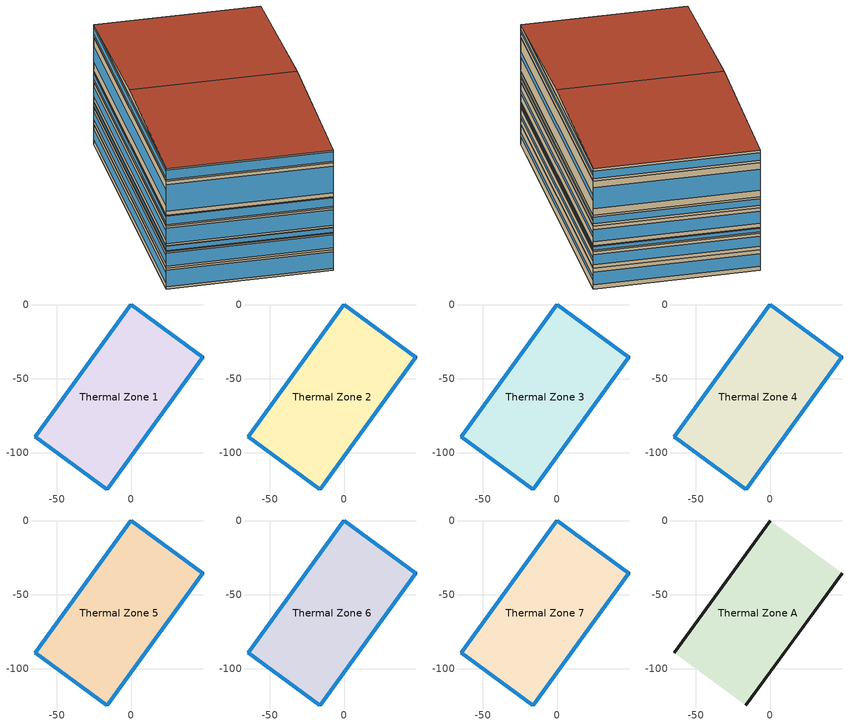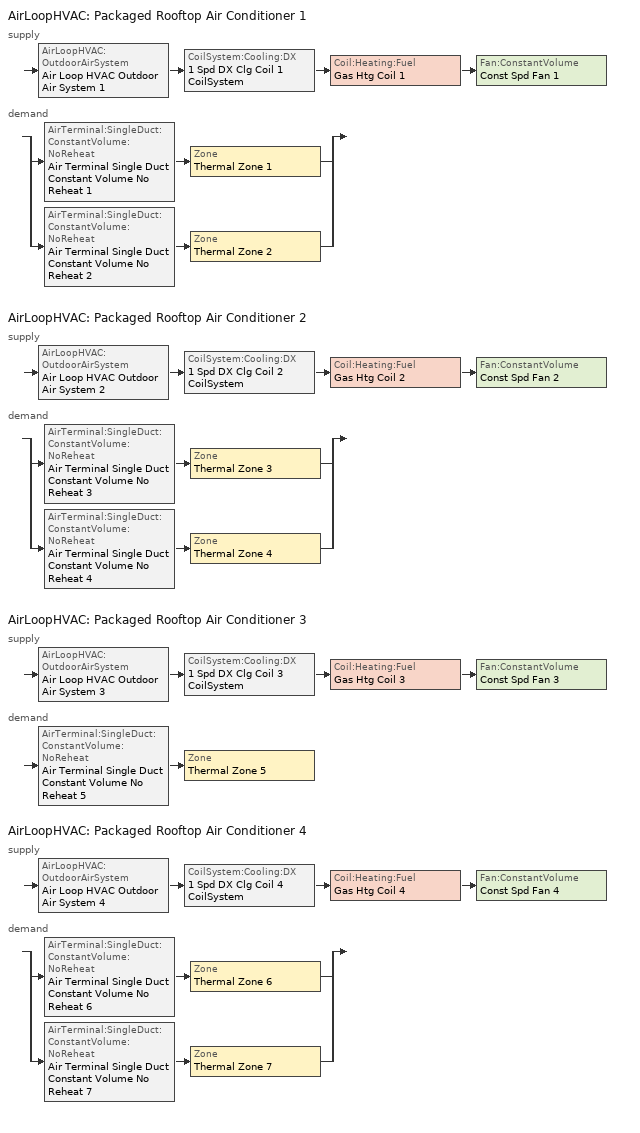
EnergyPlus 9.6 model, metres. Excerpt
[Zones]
Thermal Zone 1
 floor ground (ExtSlabCarpet): 0,0 48.63,-35.33 -16.22,-124.59 -64.85,-89.26 z0
 wall outside (Ext Wall): -16.22,-124.59 48.63,-35.33 0,0 -64.85,-89.26 -16.22,-124.59 z0:8.26
 window (Ext Window): -16.21,-124.58 48.62,-35.34 z3.51:4.75; -0.01,-0.01 -64.84,-89.25 z2.31:5.95; 48.62,-35.33 0.01,-0.01 z1.61:6.65; -64.84,-89.26 -16.23,-124.58 z0.91:7.35
Thermal Zone 2
 floor to Thermal Zone 1 (Interior Floor): 0,0 48.63,-35.33 -16.22,-124.59 -64.85,-89.26 z8.26
 wall outside (Ext Wall): -16.22,-124.59 48.63,-35.33 0,0 -64.85,-89.26 -16.22,-124.59 z8.26:14.84
 window (Ext Window): -16.21,-124.58 48.62,-35.34 z11.06:12.04; -0.01,-0.01 -64.84,-89.25 z10.1:13; 48.62,-35.33 0.01,-0.01 z9.54:13.56; -64.84,-89.26 -16.23,-124.58 z8.98:14.12
Thermal Zone 3
 floor to Thermal Zone 2 (Interior Floor): 0,0 48.63,-35.33 -16.22,-124.59 -64.85,-89.26 z14.84
 wall outside (Ext Wall): -16.22,-124.59 48.63,-35.33 0,0 -64.85,-89.26 -16.22,-124.59 z14.84:17.13
 window (Ext Window): -16.21,-124.58 48.62,-35.34 z15.81:16.16; -0.01,-0.01 -64.84,-89.25 z15.48:16.49; 48.62,-35.33 0.01,-0.01 z15.29:16.68; -64.84,-89.26 -16.23,-124.58 z15.09:16.88
Thermal Zone 4
 floor to Thermal Zone 3 (Interior Floor): 0,0 48.63,-35.33 -16.22,-124.59 -64.85,-89.26 z17.13
 wall outside (Ext Wall): -16.22,-124.59 48.63,-35.33 0,0 -64.85,-89.26 -16.22,-124.59 z17.13:24.98
 window (Ext Window): -16.21,-124.58 48.62,-35.34 z20.47:21.64; -0.01,-0.01 -64.84,-89.25 z19.33:22.78; 48.62,-35.33 0.01,-0.01 z18.66:23.45; -64.84,-89.26 -16.23,-124.58 z17.99:24.12
Thermal Zone 5
 floor to Thermal Zone 4 (Interior Floor): 0,0 48.63,-35.33 -16.22,-124.59 -64.85,-89.26 z24.98
 wall outside (Ext Wall): -16.22,-124.59 48.63,-35.33 0,0 -64.85,-89.26 -16.22,-124.59 z24.98:29.27
 window (Ext Window): -16.21,-124.58 48.62,-35.34 z26.8:27.45; -0.01,-0.01 -64.84,-89.25 z26.18:28.07; 48.62,-35.33 0.01,-0.01 z25.82:28.43; -64.84,-89.26 -16.23,-124.58 z25.45:28.8
Thermal Zone 6
 floor to Thermal Zone 5 (Interior Floor): 0,0 48.63,-35.33 -16.22,-124.59 -64.85,-89.26 z29.27
 wall outside (Ext Wall): -16.22,-124.59 48.63,-35.33 0,0 -64.85,-89.26 -16.22,-124.59 z29.27:42.77
 window (Ext Window): -16.21,-124.58 48.62,-35.34 z35.01:37.03; -0.01,-0.01 -64.84,-89.25 z33.05:38.99; 48.62,-35.33 0.01,-0.01 z31.9:40.14; -64.84,-89.26 -16.23,-124.58 z30.75:41.29
Thermal Zone 7
 floor to Thermal Zone 6 (Interior Floor): 0,0 48.63,-35.33 -16.22,-124.59 -64.85,-89.26 z42.77
 wall outside (Ext Wall): -16.22,-124.59 48.63,-35.33 0,0 -64.85,-89.26 -16.22,-124.59 z42.77:47.75
 window (Ext Window): -16.21,-124.58 48.62,-35.34 z44.89:45.63; -0.01,-0.01 -64.84,-89.25 z44.16:46.36; 48.62,-35.33 0.01,-0.01 z43.74:46.78; -64.84,-89.26 -16.23,-124.58 z43.32:47.2
Thermal Zone A
 floor to Thermal Zone 7 (Interior Floor): 0,0 48.63,-35.33 -16.22,-124.59 -64.85,-89.26 z47.75
 wall outside (Ext Wall): -32.42,-44.63,50.36 0,0,47.75 -64.85,-89.26,47.75; -16.22,-124.59,47.75 48.63,-35.33,47.75 16.21,-79.96,50.36
 roof outside (Ext Roof): -32.42,-44.63,50.36 16.21,-79.96,50.36 48.63,-35.33,47.75 0,0,47.75; -64.85,-89.26,47.75 -16.22,-124.59,47.75 16.21,-79.96,50.36 -32.42,-44.63,50.36
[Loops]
AirLoopHVAC 'Packaged Rooftop Air Conditioner 1'
 supply: AirLoopHVAC:OutdoorAirSystem 'Air Loop HVAC Outdoor Air System 1' > CoilSystem:Cooling:DX '1 Spd DX Clg Coil 1 CoilSystem' > Coil:Heating:Fuel 'Gas Htg Coil 1' > Fan:ConstantVolume 'Const Spd Fan 1'
 demand: split
  | AirTerminal:SingleDuct:ConstantVolume:NoReheat 'Air Terminal Single Duct Constant Volume No Reheat 1' > Zone 'Thermal Zone 1'
  | AirTerminal:SingleDuct:ConstantVolume:NoReheat 'Air Terminal Single Duct Constant Volume No Reheat 2' > Zone 'Thermal Zone 2'
AirLoopHVAC 'Packaged Rooftop Air Conditioner 2'
 supply: AirLoopHVAC:OutdoorAirSystem 'Air Loop HVAC Outdoor Air System 2' > CoilSystem:Cooling:DX '1 Spd DX Clg Coil 2 CoilSystem' > Coil:Heating:Fuel 'Gas Htg Coil 2' > Fan:ConstantVolume 'Const Spd Fan 2'
 demand: split
  | AirTerminal:SingleDuct:ConstantVolume:NoReheat 'Air Terminal Single Duct Constant Volume No Reheat 3' > Zone 'Thermal Zone 3'
  | AirTerminal:SingleDuct:ConstantVolume:NoReheat 'Air Terminal Single Duct Constant Volume No Reheat 4' > Zone 'Thermal Zone 4'
AirLoopHVAC 'Packaged Rooftop Air Conditioner 3'
 supply: AirLoopHVAC:OutdoorAirSystem 'Air Loop HVAC Outdoor Air System 3' > CoilSystem:Cooling:DX '1 Spd DX Clg Coil 3 CoilSystem' > Coil:Heating:Fuel 'Gas Htg Coil 3' > Fan:ConstantVolume 'Const Spd Fan 3'
 demand: AirTerminal:SingleDuct:ConstantVolume:NoReheat 'Air Terminal Single Duct Constant Volume No Reheat 5' > Zone 'Thermal Zone 5'
AirLoopHVAC 'Packaged Rooftop Air Conditioner 4'
 supply: AirLoopHVAC:OutdoorAirSystem 'Air Loop HVAC Outdoor Air System 4' > CoilSystem:Cooling:DX '1 Spd DX Clg Coil 4 CoilSystem' > Coil:Heating:Fuel 'Gas Htg Coil 4' > Fan:ConstantVolume 'Const Spd Fan 4'
 demand: split
  | AirTerminal:SingleDuct:ConstantVolume:NoReheat 'Air Terminal Single Duct Constant Volume No Reheat 6' > Zone 'Thermal Zone 6'
  | AirTerminal:SingleDuct:ConstantVolume:NoReheat 'Air Terminal Single Duct Constant Volume No Reheat 7' > Zone 'Thermal Zone 7'
[Building]
Building 1: North Axis {deg}=-0
[Site:Location]
Washington Dc Dulles IntL Ar: Latitude {deg}=38.98; Longitude {deg}=-77.47; Time Zone {hr}=-5; Elevation {m}=82
[SizingPeriod:DesignDay] Day of Month=21; Dry-Bulb Temperature Range Modifier Type=DefaultMultipliers; Barometric Pressure {Pa}=86790; Rain Indicator=No; Snow Indicator=No; Daylight Saving Time Indicator=No; Begin Environment Reset Mode=FullResetAtBeginEnvironment
Name | Month | Day Type | Maximum Dry-Bulb Temperature {C} | Daily Dry-Bulb Temperature Range {deltaC} | Humidity Condition Type | Wetbulb or DewPoint at Maximum Dry-Bulb {C} | Wind Speed {m/s} | Wind Direction {deg} | Solar Model Indicator | ASHRAE Clear Sky Optical Depth for Beam Irradiance (taub) | ASHRAE Clear Sky Optical Depth for Diffuse Irradiance (taud) | Enthalpy at Maximum Dry-Bulb {J/kg} | Sky Clearness
SALT-LAKE-CITY-IAP Ann Clg .4% Condns DB=>MWB | 7 | SummerDesignDay | 36.5 | 14.4 | Wetbulb | 17.1 | 5 | 340 | ASHRAETau | 0.339 | 2.366
SALT-LAKE-CITY-IAP Ann Clg .4% Condns DP=>MDB | 7 | SummerDesignDay | 22.5 | 14.4 | Dewpoint | 15.6 | 5 | 340 | ASHRAETau | 0.339 | 2.366
SALT-LAKE-CITY-IAP Ann Clg .4% Condns Enth=>MDB | 7 | SummerDesignDay | 30.8 | 14.4 | Enthalpy |  | 5 | 340 | ASHRAETau | 0.339 | 2.366 | 59300
SALT-LAKE-CITY-IAP Ann Clg .4% Condns WB=>MDB | 7 | SummerDesignDay | 31.2 | 14.4 | Wetbulb | 19 | 5 | 340 | ASHRAETau | 0.339 | 2.366
SALT-LAKE-CITY-IAP Ann Htg 99.6% Condns DB | 1 | WinterDesignDay | -12.4 | 0 | Wetbulb | -12.4 | 2.6 | 140 | ASHRAEClearSky |  |  |  | 0
SALT-LAKE-CITY-IAP Ann Htg Wind 99.6% Condns WS=>MCDB | 1 | WinterDesignDay | 6.8 | 0 | Wetbulb | 6.8 | 12.4 | 140 | ASHRAEClearSky |  |  |  | 0
SALT-LAKE-CITY-IAP Ann Hum_n 99.6% Condns DP=>MCDB | 1 | WinterDesignDay | -10.7 | 0 | Dewpoint | -16.2 | 2.6 | 140 | ASHRAEClearSky |  |  |  | 0
[Material] Thermal Absorptance=0.9
Name | Roughness | Thickness m | Conductivity W/m-K | Density kg/m3 | Specific Heat J/kg-K | Solar Absorptance | Visible Absorptance
wall concrete | MediumRough | 0.398 | 0.5 | 2243 | 837 | 0.65 | 0.65
roof concrete | MediumRough | 0.401 | 0.5 | 2243 | 837 | 0.65 | 0.65
Wall Insulation [37] | MediumRough | 0.0681 | 0.0432 | 91 | 837 | 0.5 | 0.5
Roof Insulation [25] | MediumRough | 0.263 | 0.049 | 265 | 836.8 | 0.7 | 0.7
F16 Acoustic tile | MediumSmooth | 0.0191 | 0.06 | 368 | 590 | 0.3 | 0.3
M11 100mm lightweight concrete | MediumRough | 0.1016 | 0.53 | 1280 | 840 | 0.5 | 0.5
MAT-CC05 4 HW CONCRETE | Rough | 0.1016 | 1.311 | 2240 | 836.8 | 0.85 | 0.85
[Material:AirGap]
F05 Ceiling air space resistance: Thermal Resistance m2-K/W=0.18
[Material:NoMass]
CP02 CARPET PAD: Roughness=Smooth; Thermal Resistance m2-K/W=0.1; Thermal Absorptance=0.9; Solar Absorptance=0.8; Visible Absorptance=0.8
[WindowMaterial:SimpleGlazingSystem]
Window Material Simple Glazing System: U-Factor W/m2-K=1.51; Solar Heat Gain Coefficient=0.25
[Construction]
Ext Roof: roof concrete, Roof Insulation [25]
Ext Wall: wall concrete, Wall Insulation [37]
Ext Window: Window Material Simple Glazing System
ExtSlabCarpet: MAT-CC05 4 HW CONCRETE, CP02 CARPET PAD
Interior Floor: F16 Acoustic tile, F05 Ceiling air space resistance, M11 100mm lightweight concrete
[Zone]
Thermal Zone 1: 126, 0, 0, 0, , 1, , , , , , Yes
Thermal Zone 2: 126, 0, 0, 8.26, , 1, , , , , , Yes
Thermal Zone 3: 126, 0, 0, 14.84, , 1, , , , , , Yes
Thermal Zone 4: 126, 0, 0, 17.13, , 1, , , , , , Yes
Thermal Zone 5: 126, 0, 0, 24.98, , 1, , , , , , Yes
Thermal Zone 6: 126, 0, 0, 29.27, , 1, , , , , , Yes
Thermal Zone 7: 126, 0, 0, 42.77, , 1, , , , , , Yes
Thermal Zone A: 126, 0, 0, 47.75, , 1, , , , , , No
[Controller:MechanicalVentilation] Availability Schedule=Always On Discrete; Demand Controlled Ventilation=No; System Outdoor Air Method=ZoneSum
Name | Zone or ZoneList Name 1 | Design Specification Outdoor Air Object Name 1 | Zone or ZoneList Name 2 | Design Specification Outdoor Air Object Name 2
Controller Mechanical Ventilation 1 | Thermal Zone 1 | Ventilation 1 | Thermal Zone 2 | Ventilation 2
Controller Mechanical Ventilation 2 | Thermal Zone 3 | Ventilation 3 | Thermal Zone 4 | Ventilation 4
Controller Mechanical Ventilation 3 | Thermal Zone 5 | Ventilation 5
Controller Mechanical Ventilation 4 | Thermal Zone 6 | Ventilation 6 | Thermal Zone 7 | Ventilation 7
[AirLoopHVAC] Design Supply Air Flow Rate m3/s=AutoSize; Design Return Air Flow Fraction of Supply Air Flow=1
Packaged Rooftop Air Conditioner 1; Packaged Rooftop Air Conditioner 2; Packaged Rooftop Air Conditioner 3; Packaged Rooftop Air Conditioner 4
[Sizing:System] Type of Load to Size On=Sensible; Design Outdoor Air Flow Rate m3/s=Autosize; Central Heating Maximum System Air Flow Ratio=0.3; Preheat Design Temperature C=7; Preheat Design Humidity Ratio kgWater/kgDryAir=0.008; Precool Design Temperature C=12.8; Precool Design Humidity Ratio kgWater/kgDryAir=0.008; Type of Zone Sum to Use=NonCoincident; 100% Outdoor Air in Cooling=Yes; 100% Outdoor Air in Heating=Yes; Central Cooling Design Supply Air Humidity Ratio kgWater/kgDryAir=0.0085; Central Heating Design Supply Air Humidity Ratio kgWater/kgDryAir=0.008; Cooling Supply Air Flow Rate Method=DesignDay; Cooling Supply Air Flow Rate m3/s=0; Cooling Supply Air Flow Rate Per Floor Area m3/s-m2=0.00996765; Cooling Fraction of Autosized Cooling Supply Air Flow Rate=1; Cooling Supply Air Flow Rate Per Unit Cooling Capacity m3/s-W=3.94755e-05; Heating Supply Air Flow Rate Method=DesignDay; Heating Supply Air Flow Rate m3/s=0; Heating Supply Air Flow Rate Per Floor Area m3/s-m2=0.00996765; Heating Fraction of Autosized Heating Supply Air Flow Rate=1; Heating Fraction of Autosized Cooling Supply Air Flow Rate=1; Heating Supply Air Flow Rate Per Unit Heating Capacity m3/s-W=3.15882e-05; System Outdoor Air Method=ZoneSum; Zone Maximum Outdoor Air Fraction dimensionless=1; Cooling Design Capacity Method=CoolingDesignCapacity; Cooling Design Capacity W=Autosize; Cooling Design Capacity Per Floor Area W/m2=234.7; Fraction of Autosized Cooling Design Capacity=1; Heating Design Capacity Method=HeatingDesignCapacity; Heating Design Capacity W=Autosize; Heating Design Capacity Per Floor Area W/m2=157; Fraction of Autosized Heating Design Capacity=1; Central Cooling Capacity Control Method=OnOff; Occupant Diversity=Autosize
Name | Central Cooling Design Supply Air Temperature C | Central Heating Design Supply Air Temperature C
Packaged Rooftop Air Conditioner 1 | 13.2 | 47.5
Packaged Rooftop Air Conditioner 2 | 18.7 | 41.9
Packaged Rooftop Air Conditioner 3 | 13 | 54.4
Packaged Rooftop Air Conditioner 4 | 18.2 | 42.2
[AvailabilityManager:Scheduled] Schedule=Always On Discrete
Packaged Rooftop Air Conditioner 1 Availability Manager; Air Loop HVAC Outdoor Air System 1 Availability Manager; Packaged Rooftop Air Conditioner 2 Availability Manager; Air Loop HVAC Outdoor Air System 2 Availability Manager; Packaged Rooftop Air Conditioner 3 Availability Manager; Air Loop HVAC Outdoor Air System 3 Availability Manager; Packaged Rooftop Air Conditioner 4 Availability Manager; Air Loop HVAC Outdoor Air System 4 Availability Manager
[Controller:OutdoorAir] Minimum Outdoor Air Flow Rate m3/s=0; Maximum Outdoor Air Flow Rate m3/s=Autosize; Economizer Control Action Type=ModulateFlow; Economizer Maximum Limit Dry-Bulb Temperature C=28; Economizer Maximum Limit Enthalpy J/kg=64000; Economizer Minimum Limit Dry-Bulb Temperature C=-100; Lockout Type=NoLockout; Minimum Limit Type=FixedMinimum; High Humidity Control=No; Control High Indoor Humidity Based on Outdoor Humidity Ratio=Yes; Heat Recovery Bypass Control Type=BypassWhenWithinEconomizerLimits
Name | Economizer Control Type | Mechanical Ventilation Controller
Controller Outdoor Air 1 | DifferentialEnthalpy | Controller Mechanical Ventilation 1
Controller Outdoor Air 2 | DifferentialEnthalpy | Controller Mechanical Ventilation 2
Controller Outdoor Air 3 | DifferentialDryBulb | Controller Mechanical Ventilation 3
Controller Outdoor Air 4 | NoEconomizer | Controller Mechanical Ventilation 4
[SetpointManager:MixedAir] Control Variable=Temperature
Name | Setpoint Node or NodeList
Node Air Deck Mixed 1 OS Default SPM | Node Air Deck Mixed 1
Node Air Deck Cooling 1 OS Default SPM | Node Air Deck Cooling 1
Node Air Deck Heating 1 OS Default SPM | Node Air Deck Heating 1
Node Air Deck Mixed 2 OS Default SPM | Node Air Deck Mixed 2
Node Air Deck Cooling 2 OS Default SPM | Node Air Deck Cooling 2
Node Air Deck Heating 2 OS Default SPM | Node Air Deck Heating 2
Node Air Deck Mixed 3 OS Default SPM | Node Air Deck Mixed 3
Node Air Deck Cooling 3 OS Default SPM | Node Air Deck Cooling 3
Node Air Deck Heating 3 OS Default SPM | Node Air Deck Heating 3
Node Air Deck Mixed 4 OS Default SPM | Node Air Deck Mixed 4
Node Air Deck Cooling 4 OS Default SPM | Node Air Deck Cooling 4
Node Air Deck Heating 4 OS Default SPM | Node Air Deck Heating 4
[CoilSystem:Cooling:DX] Availability Schedule=Always On Discrete hvac_library
Name | Cooling Coil
1 Spd DX Clg Coil 1 CoilSystem | 1 Spd DX Clg Coil 1
1 Spd DX Clg Coil 2 CoilSystem | 1 Spd DX Clg Coil 2
1 Spd DX Clg Coil 3 CoilSystem | 1 Spd DX Clg Coil 3
1 Spd DX Clg Coil 4 CoilSystem | 1 Spd DX Clg Coil 4
[Coil:Cooling:DX:SingleSpeed] Availability Schedule=Always On Discrete hvac_library; Gross Rated Total Cooling Capacity W=Autosize; Gross Rated Sensible Heat Ratio=Autosize; Rated Air Flow Rate m3/s=Autosize; Rated Evaporator Fan Power Per Volume Flow Rate W/(m3/s)=773.3; Total Cooling Capacity Function of Temperature Curve=OS:Curve:Biquadratic 1; Total Cooling Capacity Function of Flow Fraction Curve=OS:Curve:Quadratic 1; Energy Input Ratio Function of Temperature Curve=OS:Curve:Biquadratic 2; Energy Input Ratio Function of Flow Fraction Curve=OS:Curve:Quadratic 2; Part Load Fraction Correlation Curve=OS:Curve:Quadratic 3; Minimum Outdoor Dry-Bulb Temperature for Compressor Operation C=-25; Condenser Type=AirCooled; Evaporative Condenser Effectiveness=0; Evaporative Condenser Air Flow Rate m3/s=Autosize; Evaporative Condenser Pump Rated Power Consumption W=Autosize; Crankcase Heater Capacity W=0; Maximum Outdoor Dry-Bulb Temperature for Crankcase Heater Operation C=0; Basin Heater Capacity W/K=0; Basin Heater Setpoint Temperature C=10
Name | Gross Rated Cooling COP W/W
1 Spd DX Clg Coil 1 | 3.61
1 Spd DX Clg Coil 2 | 3.55
1 Spd DX Clg Coil 3 | 4.22
1 Spd DX Clg Coil 4 | 4.04
[Coil:Heating:Fuel] Availability Schedule=Always On Discrete hvac_library; Parasitic Electric Load W=0; Parasitic Fuel Load W=0
Name | Fuel Type | Burner Efficiency | Nominal Capacity W
Gas Htg Coil 1 | Coal | 0.84 | 4599
Gas Htg Coil 2 | Coal | 0.82 | 49254
Gas Htg Coil 3 | NaturalGas | 0.72 | Autosize
Gas Htg Coil 4 | NaturalGas | 0.89 | Autosize
[Fan:ConstantVolume] Availability Schedule=Always On Discrete; Motor Efficiency=0.9; Motor In Airstream Fraction=1
Name | Fan Total Efficiency | Pressure Rise Pa | Maximum Flow Rate m3/s
Const Spd Fan 1 | 0.62 | 862 | Autosize
Const Spd Fan 2 | 0.85 | 346 | 138.49
Const Spd Fan 3 | 0.87 | 1707 | 89.2
Const Spd Fan 4 | 0.78 | 1668 | Autosize
[SetpointManager:Scheduled] Control Variable=Temperature
Name | Schedule | Setpoint Node or NodeList
Setpoint Manager Scheduled Air Duck 1 | Deck_Temperature 1 | Node Air Deck Supply 1
Setpoint Manager Scheduled Air Duck 2 | Deck_Temperature 2 | Node Air Deck Supply 2
Setpoint Manager Scheduled Air Duck 3 | Deck_Temperature 3 | Node Air Deck Supply 3
Setpoint Manager Scheduled Air Duck 4 | Deck_Temperature 4 | Node Air Deck Supply 4
[ZoneControl:Thermostat] Temperature Difference Between Cutout And Setpoint deltaC=0
Name | Zone or ZoneList | Control Type Schedule | Control 1
Thermal Zone 1 Thermostat | Thermal Zone 1 | Thermal Zone 1 Thermostat Schedule | Thermostat Setpoint Dual Setpoint 1
Thermal Zone 2 Thermostat | Thermal Zone 2 | Thermal Zone 2 Thermostat Schedule | Thermostat Setpoint Dual Setpoint 2
Thermal Zone 3 Thermostat | Thermal Zone 3 | Thermal Zone 3 Thermostat Schedule | Thermostat Setpoint Dual Setpoint 3
Thermal Zone 4 Thermostat | Thermal Zone 4 | Thermal Zone 4 Thermostat Schedule | Thermostat Setpoint Dual Setpoint 4
Thermal Zone 5 Thermostat | Thermal Zone 5 | Thermal Zone 5 Thermostat Schedule | Thermostat Setpoint Dual Setpoint 5
Thermal Zone 6 Thermostat | Thermal Zone 6 | Thermal Zone 6 Thermostat Schedule | Thermostat Setpoint Dual Setpoint 6
Thermal Zone 7 Thermostat | Thermal Zone 7 | Thermal Zone 7 Thermostat Schedule | Thermostat Setpoint Dual Setpoint 7
[ThermostatSetpoint:DualSetpoint]
Name | Heating Setpoint Temperature Schedule | Cooling Setpoint Temperature Schedule
Thermostat Setpoint Dual Setpoint 1 | HtgSetp 1 | ClgSetp 1
Thermostat Setpoint Dual Setpoint 2 | HtgSetp 2 | ClgSetp 2
Thermostat Setpoint Dual Setpoint 3 | HtgSetp 3 | ClgSetp 3
Thermostat Setpoint Dual Setpoint 4 | HtgSetp 4 | ClgSetp 4
Thermostat Setpoint Dual Setpoint 5 | HtgSetp 5 | ClgSetp 5
Thermostat Setpoint Dual Setpoint 6 | HtgSetp 6 | ClgSetp 6
Thermostat Setpoint Dual Setpoint 7 | HtgSetp 7 | ClgSetp 7
[AirTerminal:SingleDuct:ConstantVolume:NoReheat] Availability Schedule=Always On Discrete; Maximum Air Flow Rate m3/s=AutoSize
Air Terminal Single Duct Constant Volume No Reheat 1; Air Terminal Single Duct Constant Volume No Reheat 2; Air Terminal Single Duct Constant Volume No Reheat 3; Air Terminal Single Duct Constant Volume No Reheat 4; Air Terminal Single Duct Constant Volume No Reheat 5; Air Terminal Single Duct Constant Volume No Reheat 6; Air Terminal Single Duct Constant Volume No Reheat 7
[Zone equipment]
Thermal Zone 1: Air Terminal Single Duct Constant Volume No Reheat 1
Thermal Zone 2: Air Terminal Single Duct Constant Volume No Reheat 2
Thermal Zone 3: Air Terminal Single Duct Constant Volume No Reheat 3
Thermal Zone 4: Air Terminal Single Duct Constant Volume No Reheat 4
Thermal Zone 5: Air Terminal Single Duct Constant Volume No Reheat 5
Thermal Zone 6: Air Terminal Single Duct Constant Volume No Reheat 6
Thermal Zone 7: Air Terminal Single Duct Constant Volume No Reheat 7
[Sizing:Zone] Zone Cooling Design Supply Air Temperature Input Method=SupplyAirTemperature; Zone Cooling Design Supply Air Temperature Difference deltaC=11.11; Zone Heating Design Supply Air Temperature Input Method=SupplyAirTemperature; Zone Heating Design Supply Air Temperature Difference deltaC=11.11; Zone Cooling Design Supply Air Humidity Ratio kgWater/kgDryAir=0.0085; Zone Heating Design Supply Air Humidity Ratio kgWater/kgDryAir=0.008; Cooling Design Air Flow Method=DesignDay; Cooling Design Air Flow Rate m3/s=0; Cooling Minimum Air Flow per Zone Floor Area m3/s-m2=0.000762; Cooling Minimum Air Flow m3/s=0; Cooling Minimum Air Flow Fraction=0; Heating Design Air Flow Method=DesignDay; Heating Design Air Flow Rate m3/s=0; Heating Maximum Air Flow per Zone Floor Area m3/s-m2=0.002032; Heating Maximum Air Flow m3/s=0.141576; Heating Maximum Air Flow Fraction=0.3; Account for Dedicated Outdoor Air System=No
Name | Zone Cooling Design Supply Air Temperature C | Zone Heating Design Supply Air Temperature C | Design Specification Outdoor Air Object
Thermal Zone 1 | 13.2 | 47.5 | Ventilation 1
Thermal Zone 2 | 13.2 | 47.5 | Ventilation 2
Thermal Zone 3 | 18.7 | 41.9 | Ventilation 3
Thermal Zone 4 | 18.7 | 41.9 | Ventilation 4
Thermal Zone 5 | 13 | 54.4 | Ventilation 5
Thermal Zone 6 | 18.2 | 42.2 | Ventilation 6
Thermal Zone 7 | 18.2 | 42.2 | Ventilation 7
[DesignSpecification:OutdoorAir] Outdoor Air Method=Sum; Outdoor Air Flow per Person m3/s-person=0; Outdoor Air Flow per Zone Floor Area m3/s-m2=0; Outdoor Air Flow per Zone m3/s=0
Name | Outdoor Air Flow Air Changes per Hour 1/hr
Ventilation 1; Ventilation 2 | 3.01
Ventilation 3; Ventilation 4 | 1.46
Ventilation 5 | 0.79
Ventilation 6; Ventilation 7 | 3.29
[Schedule:Day:Interval]
HtgSetp Summer Design Day 1; HtgSetp Summer Design Day 2; HtgSetp Summer Design Day 3; HtgSetp Summer Design Day 4; HtgSetp Summer Design Day 5; HtgSetp Summer Design Day 6; HtgSetp Summer Design Day 7: No, 24:00, 15.6
HtgSetp Winter Design Day 1; HtgSetp Winter Design Day 2; HtgSetp Winter Design Day 3; HtgSetp Winter Design Day 4; HtgSetp Winter Design Day 5; HtgSetp Winter Design Day 6; HtgSetp Winter Design Day 7: No, 24:00, 21
ClgSetp Summer Design Day 1; ClgSetp Summer Design Day 2; ClgSetp Summer Design Day 3; ClgSetp Summer Design Day 4; ClgSetp Summer Design Day 5; ClgSetp Summer Design Day 6; ClgSetp Summer Design Day 7: No, 06:00, 26.7, 22:00, 24, 24:00, 26.7
ClgSetp Winter Design Day 1; ClgSetp Winter Design Day 2; ClgSetp Winter Design Day 3; ClgSetp Winter Design Day 4; ClgSetp Winter Design Day 5; ClgSetp Winter Design Day 6; ClgSetp Winter Design Day 7: No, 24:00, 26.7
ClgSetp Default Schedule 1; ClgSetp Default Schedule 2: Temperature 37, No, 01:00, 28.3, 02:00, 28.3, 03:00, 28.3, 04:00, 28.3, 05:00, 28.3, 06:00, 28.3, 07:00, 28.3, 08:00, 28.3, 09:00, 26.2, 10:00, 26.2, 11:00, 26.2, 12:00, 26.2, 13:00, 26.2, 14:00, 26.2, 15:00, 26.2, 16:00, 26.2, 17:00, 26.2, 18:00, 26.2, 19:00, 28.3, 20:00, 28.3, 21:00, 28.3, 22:00, 28.3, 23:00, 28.3, 24:00, 28.3
HtgSetp Default Schedule 1; HtgSetp Default Schedule 2: Temperature 36, No, 01:00, 22.1, 02:00, 22.1, 03:00, 22.1, 04:00, 22.1, 05:00, 22.1, 06:00, 22.1, 07:00, 22.1, 08:00, 22.1, 09:00, 20.3, 10:00, 20.3, 11:00, 20.3, 12:00, 20.3, 13:00, 20.3, 14:00, 20.3, 15:00, 20.3, 16:00, 20.3, 17:00, 20.3, 18:00, 20.3, 19:00, 22.1, 20:00, 22.1, 21:00, 22.1, 22:00, 22.1, 23:00, 22.1, 24:00, 22.1
ClgSetp Default Schedule 3; ClgSetp Default Schedule 4: Temperature 37, No, 01:00, 28.4, 02:00, 28.4, 03:00, 28.4, 04:00, 28.4, 05:00, 28.4, 06:00, 28.4, 07:00, 28.4, 08:00, 28.4, 09:00, 24.2, 10:00, 24.2, 11:00, 24.2, 12:00, 24.2, 13:00, 24.2, 14:00, 24.2, 15:00, 28.4, 16:00, 28.4, 17:00, 28.4, 18:00, 28.4, 19:00, 28.4, 20:00, 28.4, 21:00, 28.4, 22:00, 28.4, 23:00, 28.4, 24:00, 28.4
HtgSetp Default Schedule 3; HtgSetp Default Schedule 4: Temperature 36, No, 01:00, 23.1, 02:00, 23.1, 03:00, 23.1, 04:00, 23.1, 05:00, 23.1, 06:00, 23.1, 07:00, 23.1, 08:00, 23.1, 09:00, 21.9, 10:00, 21.9, 11:00, 21.9, 12:00, 21.9, 13:00, 21.9, 14:00, 21.9, 15:00, 23.1, 16:00, 23.1, 17:00, 23.1, 18:00, 23.1, 19:00, 23.1, 20:00, 23.1, 21:00, 23.1, 22:00, 23.1, 23:00, 23.1, 24:00, 23.1
ClgSetp Default Schedule 5; ClgSetp Default Schedule 6; ClgSetp Default Schedule 7: Temperature 37, No, 01:00, 28.7, 02:00, 28.7, 03:00, 28.7, 04:00, 28.7, 05:00, 28.7, 06:00, 28.7, 07:00, 25.7, 08:00, 25.7, 09:00, 25.7, 10:00, 25.7, 11:00, 25.7, 12:00, 25.7, 13:00, 25.7, 14:00, 25.7, 15:00, 25.7, 16:00, 25.7, 17:00, 25.7, 18:00, 25.7, 19:00, 25.7, 20:00, 25.7, 21:00, 28.7, 22:00, 28.7, 23:00, 28.7, 24:00, 28.7
HtgSetp Default Schedule 5; HtgSetp Default Schedule 6; HtgSetp Default Schedule 7: Temperature 36, No, 01:00, 22.2, 02:00, 22.2, 03:00, 22.2, 04:00, 22.2, 05:00, 22.2, 06:00, 22.2, 07:00, 19, 08:00, 19, 09:00, 19, 10:00, 19, 11:00, 19, 12:00, 19, 13:00, 19, 14:00, 19, 15:00, 19, 16:00, 19, 17:00, 19, 18:00, 19, 19:00, 19, 20:00, 19, 21:00, 22.2, 22:00, 22.2, 23:00, 22.2, 24:00, 22.2
Deck_Temperature_Default 1; Deck_Temperature_Summer_Design_Day 1; Deck_Temperature_Winter_Design_Day 1: No, 24:00, 13.2
Deck_Temperature_Default 2; Deck_Temperature_Summer_Design_Day 2; Deck_Temperature_Winter_Design_Day 2: No, 24:00, 18.7
Deck_Temperature_Default 3; Deck_Temperature_Summer_Design_Day 3; Deck_Temperature_Winter_Design_Day 3: No, 24:00, 13
Deck_Temperature_Default 4; Deck_Temperature_Summer_Design_Day 4; Deck_Temperature_Winter_Design_Day 4: No, 24:00, 18.2
[Schedule:Week:Daily]
HtgSetp 1 Week Rule - Jan1-Dec31: HtgSetp Default Schedule 1, HtgSetp Default Schedule 1, HtgSetp Default Schedule 1, HtgSetp Default Schedule 1, HtgSetp Default Schedule 1, HtgSetp Default Schedule 1, HtgSetp Default Schedule 1, HtgSetp Default Schedule 1, HtgSetp Summer Design Day 1, HtgSetp Winter Design Day 1, HtgSetp Default Schedule 1, HtgSetp Default Schedule 1
ClgSetp 1 Week Rule - Jan1-Dec31: ClgSetp Default Schedule 1, ClgSetp Default Schedule 1, ClgSetp Default Schedule 1, ClgSetp Default Schedule 1, ClgSetp Default Schedule 1, ClgSetp Default Schedule 1, ClgSetp Default Schedule 1, ClgSetp Default Schedule 1, ClgSetp Summer Design Day 1, ClgSetp Winter Design Day 1, ClgSetp Default Schedule 1, ClgSetp Default Schedule 1
HtgSetp 2 Week Rule - Jan1-Dec31: HtgSetp Default Schedule 2, HtgSetp Default Schedule 2, HtgSetp Default Schedule 2, HtgSetp Default Schedule 2, HtgSetp Default Schedule 2, HtgSetp Default Schedule 2, HtgSetp Default Schedule 2, HtgSetp Default Schedule 2, HtgSetp Summer Design Day 2, HtgSetp Winter Design Day 2, HtgSetp Default Schedule 2, HtgSetp Default Schedule 2
ClgSetp 2 Week Rule - Jan1-Dec31: ClgSetp Default Schedule 2, ClgSetp Default Schedule 2, ClgSetp Default Schedule 2, ClgSetp Default Schedule 2, ClgSetp Default Schedule 2, ClgSetp Default Schedule 2, ClgSetp Default Schedule 2, ClgSetp Default Schedule 2, ClgSetp Summer Design Day 2, ClgSetp Winter Design Day 2, ClgSetp Default Schedule 2, ClgSetp Default Schedule 2
HtgSetp 3 Week Rule - Jan1-Dec31: HtgSetp Default Schedule 3, HtgSetp Default Schedule 3, HtgSetp Default Schedule 3, HtgSetp Default Schedule 3, HtgSetp Default Schedule 3, HtgSetp Default Schedule 3, HtgSetp Default Schedule 3, HtgSetp Default Schedule 3, HtgSetp Summer Design Day 3, HtgSetp Winter Design Day 3, HtgSetp Default Schedule 3, HtgSetp Default Schedule 3
ClgSetp 3 Week Rule - Jan1-Dec31: ClgSetp Default Schedule 3, ClgSetp Default Schedule 3, ClgSetp Default Schedule 3, ClgSetp Default Schedule 3, ClgSetp Default Schedule 3, ClgSetp Default Schedule 3, ClgSetp Default Schedule 3, ClgSetp Default Schedule 3, ClgSetp Summer Design Day 3, ClgSetp Winter Design Day 3, ClgSetp Default Schedule 3, ClgSetp Default Schedule 3
HtgSetp 4 Week Rule - Jan1-Dec31: HtgSetp Default Schedule 4, HtgSetp Default Schedule 4, HtgSetp Default Schedule 4, HtgSetp Default Schedule 4, HtgSetp Default Schedule 4, HtgSetp Default Schedule 4, HtgSetp Default Schedule 4, HtgSetp Default Schedule 4, HtgSetp Summer Design Day 4, HtgSetp Winter Design Day 4, HtgSetp Default Schedule 4, HtgSetp Default Schedule 4
ClgSetp 4 Week Rule - Jan1-Dec31: ClgSetp Default Schedule 4, ClgSetp Default Schedule 4, ClgSetp Default Schedule 4, ClgSetp Default Schedule 4, ClgSetp Default Schedule 4, ClgSetp Default Schedule 4, ClgSetp Default Schedule 4, ClgSetp Default Schedule 4, ClgSetp Summer Design Day 4, ClgSetp Winter Design Day 4, ClgSetp Default Schedule 4, ClgSetp Default Schedule 4
HtgSetp 5 Week Rule - Jan1-Dec31: HtgSetp Default Schedule 5, HtgSetp Default Schedule 5, HtgSetp Default Schedule 5, HtgSetp Default Schedule 5, HtgSetp Default Schedule 5, HtgSetp Default Schedule 5, HtgSetp Default Schedule 5, HtgSetp Default Schedule 5, HtgSetp Summer Design Day 5, HtgSetp Winter Design Day 5, HtgSetp Default Schedule 5, HtgSetp Default Schedule 5
ClgSetp 5 Week Rule - Jan1-Dec31: ClgSetp Default Schedule 5, ClgSetp Default Schedule 5, ClgSetp Default Schedule 5, ClgSetp Default Schedule 5, ClgSetp Default Schedule 5, ClgSetp Default Schedule 5, ClgSetp Default Schedule 5, ClgSetp Default Schedule 5, ClgSetp Summer Design Day 5, ClgSetp Winter Design Day 5, ClgSetp Default Schedule 5, ClgSetp Default Schedule 5
HtgSetp 6 Week Rule - Jan1-Dec31: HtgSetp Default Schedule 6, HtgSetp Default Schedule 6, HtgSetp Default Schedule 6, HtgSetp Default Schedule 6, HtgSetp Default Schedule 6, HtgSetp Default Schedule 6, HtgSetp Default Schedule 6, HtgSetp Default Schedule 6, HtgSetp Summer Design Day 6, HtgSetp Winter Design Day 6, HtgSetp Default Schedule 6, HtgSetp Default Schedule 6
ClgSetp 6 Week Rule - Jan1-Dec31: ClgSetp Default Schedule 6, ClgSetp Default Schedule 6, ClgSetp Default Schedule 6, ClgSetp Default Schedule 6, ClgSetp Default Schedule 6, ClgSetp Default Schedule 6, ClgSetp Default Schedule 6, ClgSetp Default Schedule 6, ClgSetp Summer Design Day 6, ClgSetp Winter Design Day 6, ClgSetp Default Schedule 6, ClgSetp Default Schedule 6
HtgSetp 7 Week Rule - Jan1-Dec31: HtgSetp Default Schedule 7, HtgSetp Default Schedule 7, HtgSetp Default Schedule 7, HtgSetp Default Schedule 7, HtgSetp Default Schedule 7, HtgSetp Default Schedule 7, HtgSetp Default Schedule 7, HtgSetp Default Schedule 7, HtgSetp Summer Design Day 7, HtgSetp Winter Design Day 7, HtgSetp Default Schedule 7, HtgSetp Default Schedule 7
ClgSetp 7 Week Rule - Jan1-Dec31: ClgSetp Default Schedule 7, ClgSetp Default Schedule 7, ClgSetp Default Schedule 7, ClgSetp Default Schedule 7, ClgSetp Default Schedule 7, ClgSetp Default Schedule 7, ClgSetp Default Schedule 7, ClgSetp Default Schedule 7, ClgSetp Summer Design Day 7, ClgSetp Winter Design Day 7, ClgSetp Default Schedule 7, ClgSetp Default Schedule 7
Deck_Temperature 1 Week Rule - Jan1-Dec31: Deck_Temperature_Default 1, Deck_Temperature_Default 1, Deck_Temperature_Default 1, Deck_Temperature_Default 1, Deck_Temperature_Default 1, Deck_Temperature_Default 1, Deck_Temperature_Default 1, Deck_Temperature_Default 1, Deck_Temperature_Summer_Design_Day 1, Deck_Temperature_Winter_Design_Day 1, Deck_Temperature_Default 1, Deck_Temperature_Default 1
Deck_Temperature 2 Week Rule - Jan1-Dec31: Deck_Temperature_Default 2, Deck_Temperature_Default 2, Deck_Temperature_Default 2, Deck_Temperature_Default 2, Deck_Temperature_Default 2, Deck_Temperature_Default 2, Deck_Temperature_Default 2, Deck_Temperature_Default 2, Deck_Temperature_Summer_Design_Day 2, Deck_Temperature_Winter_Design_Day 2, Deck_Temperature_Default 2, Deck_Temperature_Default 2
Deck_Temperature 3 Week Rule - Jan1-Dec31: Deck_Temperature_Default 3, Deck_Temperature_Default 3, Deck_Temperature_Default 3, Deck_Temperature_Default 3, Deck_Temperature_Default 3, Deck_Temperature_Default 3, Deck_Temperature_Default 3, Deck_Temperature_Default 3, Deck_Temperature_Summer_Design_Day 3, Deck_Temperature_Winter_Design_Day 3, Deck_Temperature_Default 3, Deck_Temperature_Default 3
Deck_Temperature 4 Week Rule - Jan1-Dec31: Deck_Temperature_Default 4, Deck_Temperature_Default 4, Deck_Temperature_Default 4, Deck_Temperature_Default 4, Deck_Temperature_Default 4, Deck_Temperature_Default 4, Deck_Temperature_Default 4, Deck_Temperature_Default 4, Deck_Temperature_Summer_Design_Day 4, Deck_Temperature_Winter_Design_Day 4, Deck_Temperature_Default 4, Deck_Temperature_Default 4
[Schedule:Year]
HtgSetp 1: HtgSetp 1 Week Rule - Jan1-Dec31, 1, 1, 12, 31
ClgSetp 1: ClgSetp 1 Week Rule - Jan1-Dec31, 1, 1, 12, 31
HtgSetp 2: HtgSetp 2 Week Rule - Jan1-Dec31, 1, 1, 12, 31
ClgSetp 2: ClgSetp 2 Week Rule - Jan1-Dec31, 1, 1, 12, 31
HtgSetp 3: HtgSetp 3 Week Rule - Jan1-Dec31, 1, 1, 12, 31
ClgSetp 3: ClgSetp 3 Week Rule - Jan1-Dec31, 1, 1, 12, 31
HtgSetp 4: HtgSetp 4 Week Rule - Jan1-Dec31, 1, 1, 12, 31
ClgSetp 4: ClgSetp 4 Week Rule - Jan1-Dec31, 1, 1, 12, 31
HtgSetp 5: HtgSetp 5 Week Rule - Jan1-Dec31, 1, 1, 12, 31
ClgSetp 5: ClgSetp 5 Week Rule - Jan1-Dec31, 1, 1, 12, 31
HtgSetp 6: HtgSetp 6 Week Rule - Jan1-Dec31, 1, 1, 12, 31
ClgSetp 6: ClgSetp 6 Week Rule - Jan1-Dec31, 1, 1, 12, 31
HtgSetp 7: HtgSetp 7 Week Rule - Jan1-Dec31, 1, 1, 12, 31
ClgSetp 7: ClgSetp 7 Week Rule - Jan1-Dec31, 1, 1, 12, 31
Deck_Temperature 1: Deck_Temperature 1 Week Rule - Jan1-Dec31, 1, 1, 12, 31
Deck_Temperature 2: Deck_Temperature 2 Week Rule - Jan1-Dec31, 1, 1, 12, 31
Deck_Temperature 3: Deck_Temperature 3 Week Rule - Jan1-Dec31, 1, 1, 12, 31
Deck_Temperature 4: Deck_Temperature 4 Week Rule - Jan1-Dec31, 1, 1, 12, 31
[Schedule:Compact]
Thermal Zone 1 Thermostat Schedule; Thermal Zone 2 Thermostat Schedule; Thermal Zone 3 Thermostat Schedule; Thermal Zone 4 Thermostat Schedule; Thermal Zone 5 Thermostat Schedule; Thermal Zone 6 Thermostat Schedule; Thermal Zone 7 Thermostat Schedule: Through: 12/31, For: AllDays, Until: 24:00, 4
[Curve:Biquadratic] Minimum Value of x=17; Maximum Value of x=22; Minimum Value of y=13; Maximum Value of y=46
Name | Coefficient1 Constant | Coefficient2 x | Coefficient3 x**2 | Coefficient4 y | Coefficient5 y**2 | Coefficient6 x*y
OS:Curve:Biquadratic 1 | 0.42415 | 0.04426 | -0.00042 | 0.00333 | -8e-05 | -0.00021
OS:Curve:Biquadratic 2 | 1.23649 | -0.02431 | 0.00057 | -0.01434 | 0.00063 | -0.00038
[Curve:Quadratic]
Name | Coefficient1 Constant | Coefficient2 x | Coefficient3 x**2 | Minimum Value of x | Maximum Value of x
OS:Curve:Quadratic 1 | 0.77136 | 0.34053 | -0.11088 | 0.75918 | 1.13877
OS:Curve:Quadratic 2 | 1.2055 | -0.32953 | 0.12308 | 0.75918 | 1.13877
OS:Curve:Quadratic 3 | 0.771 | 0.229 | 0 | 0 | 1
[Schedule:Constant]
Always On Discrete; Always On Discrete hvac_library: 1
